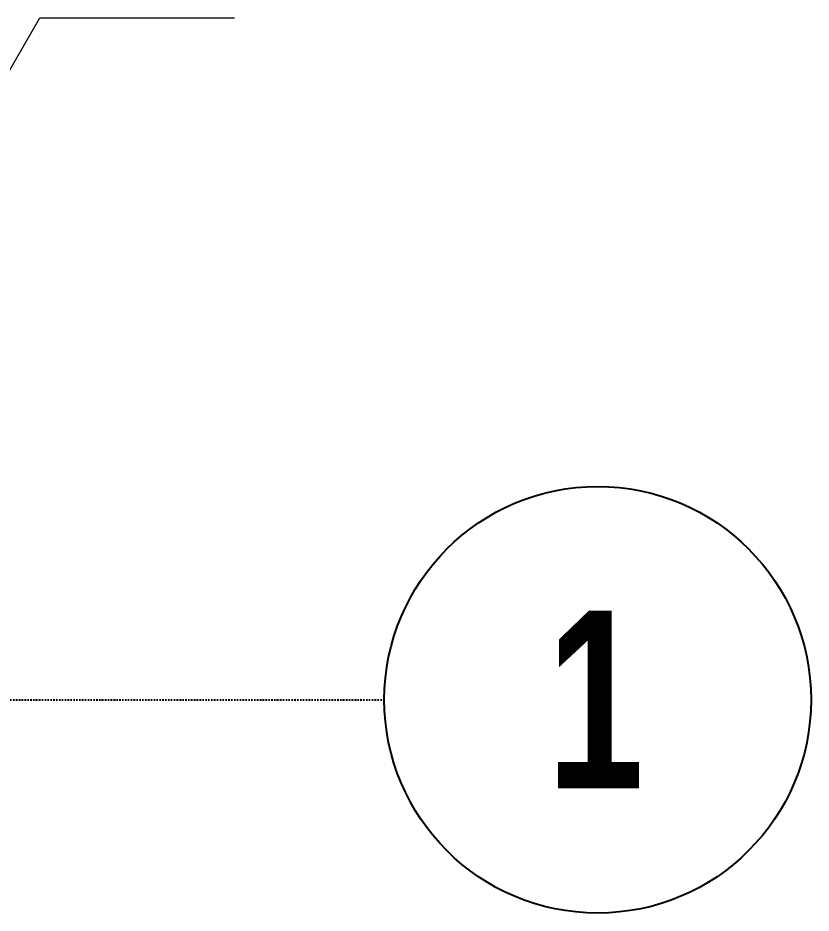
# Model space of a CAD drawing. Header units: millimetres. Extents: x 175047 to 362619, y -19363 to 158900.
# Drawn here: x 202363 to 205708, y 152190 to 155968 of the extents above; entities that cross this region are included whole.
import ezdxf

# ---------------------------------------------------------------- set-up
doc = ezdxf.new("R2010")
doc.units = ezdxf.units.MM
doc.linetypes.add('1_Čerchovaná 6_0mm', pattern=[12, 6, -3, 0, -3])
doc.layers.add('G-ANNO-DIMS', color=7, linetype='Continuous', lineweight=9)
for name, color, linetype, lineweight, true_color in [('S-GRID-1', 9, '1_Čerchovaná 6_0mm', 25, 0x808080), ('S-GRID-IDEN', 9, 'Continuous', 25, 0x808080), ('S-GRID-IDEN-1', 9, 'Continuous', 9, 0x808080)]:
    doc.layers.add(name, color=color, linetype=linetype, lineweight=lineweight, true_color=true_color)
doc.styles.add('Arial_B', font='arialbd.ttf', dxfattribs={"width": 0.7, "height": 750})

# ---------------------------------------------------------------- blocks, each defined once
blk = doc.blocks.new('Osnova - 6mm-307864-VÝKOP')
at = {"layer": 'S-GRID-IDEN'}
blk.add_circle((0, 0), 6, dxfattribs=at)

msp = doc.modelspace()

# ---------------------------------------------------------------- linework, layer by layer
at = {"layer": 'G-ANNO-DIMS'}
for p, q in [((202139.6, 155421.9), (202454.8, 155967.8)), ((202454.8, 155967.8), (203276.2, 155967.8))]:
    msp.add_line(p, q, dxfattribs=at)
at = {"layer": 'S-GRID-1'}
msp.add_line((177113.8, 153090.4), (203907.7, 153090.4), dxfattribs=at)

# ---------------------------------------------------------------- block references
at = {"layer": 'S-GRID-IDEN', "xscale": 149.9999999999999, "yscale": 149.9999999999999, "zscale": 149.9999999999999, "rotation": 269.9999999999995}
msp.add_blockref('Osnova - 6mm-307864-VÝKOP', (204807.7, 153090.4), dxfattribs=at)

# ---------------------------------------------------------------- texts
at = {"layer": 'S-GRID-IDEN-1', "insert": (204594.3, 153467.1), "char_height": 750, "width": 505.063, "attachment_point": 1, "style": 'Arial_B'}
msp.add_mtext('\\fArial|b1|i0|c238|p34|;\\W.7;1', dxfattribs=at)

doc.saveas('drawing.dxf')
